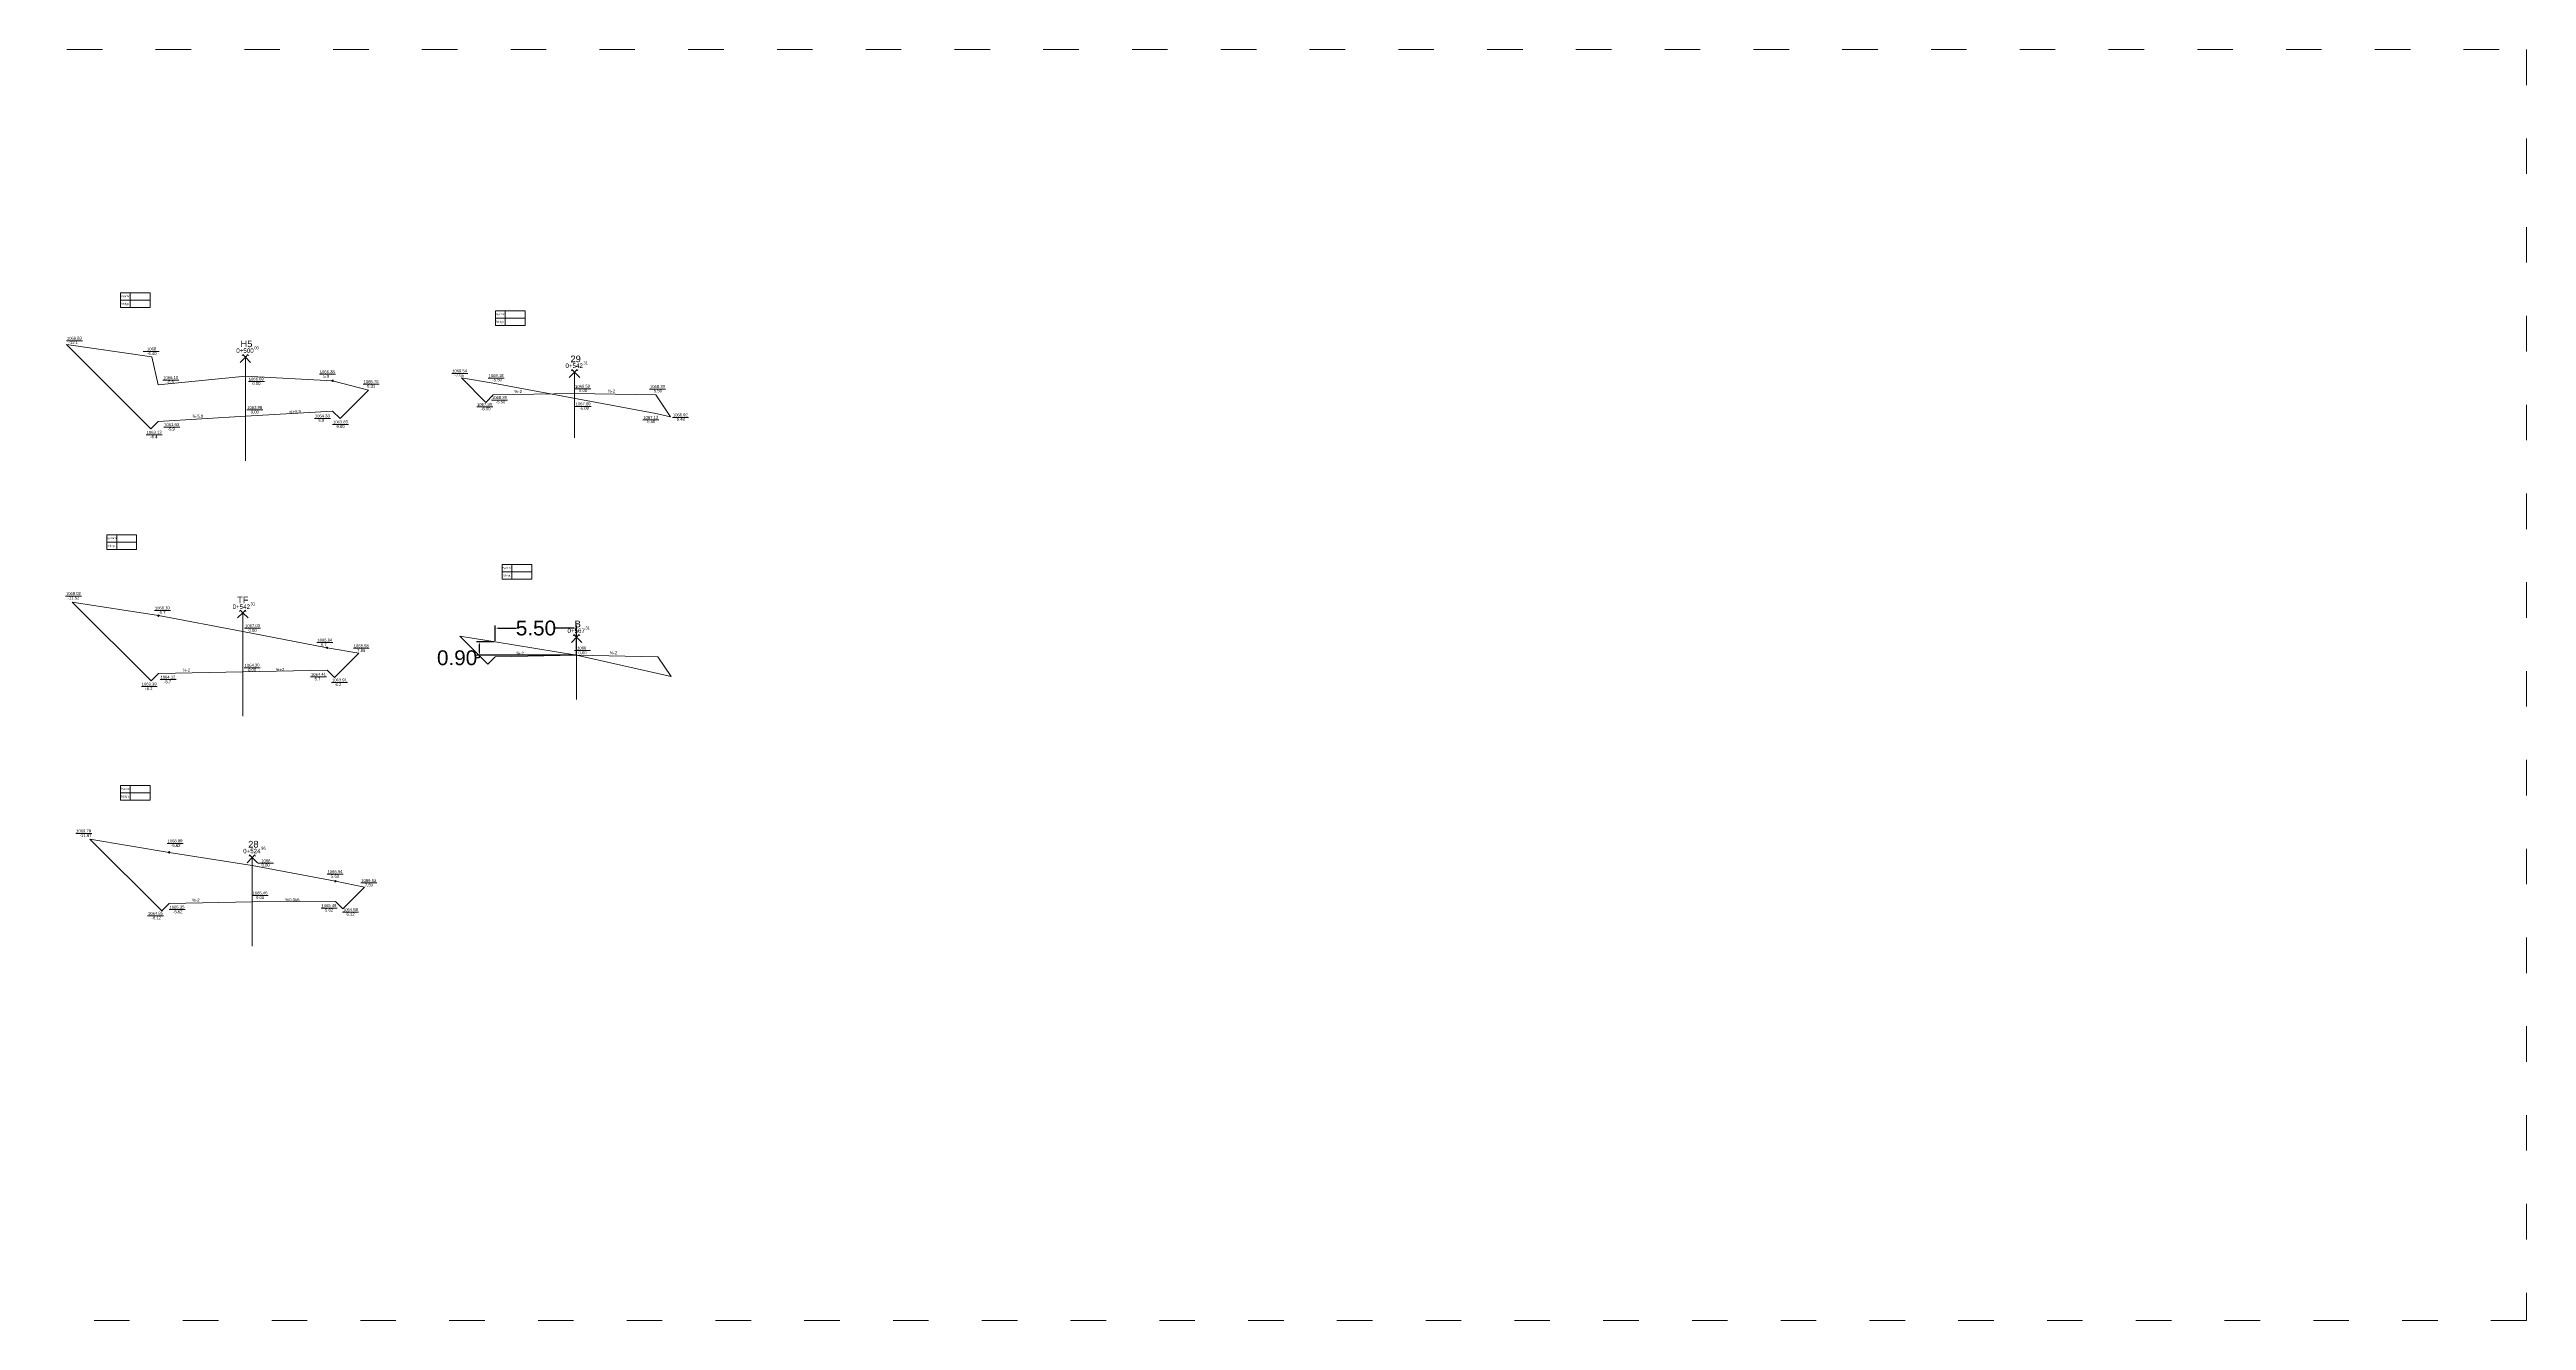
# Model space of a CAD drawing. Header units: millimetres. Extents: x 19067981 to 38137102, y 2652003 to 2652615.
# Drawn here: x 19068999.9 to 19069167.3, y 2652317.8 to 2652403.7 of the extents above; entities that cross this region are included whole.
import ezdxf

# ---------------------------------------------------------------- set-up
doc = ezdxf.new("R2010")
doc.units = ezdxf.units.MM
doc.linetypes.add('ACAD_ISO03W100', pattern=[30, 12, -18])
doc.layers.add('D.K Kesit No', color=93, linetype='Continuous', lineweight=9)
doc.layers.add('dever 1', color=242, linetype='Continuous')
doc.styles.get("Standard").update_dxf_attribs({"font": 'arial.ttf'})
doc.dimstyles.get("Standard").update_dxf_attribs({"dimtxt": 1, "dimasz": 0.18, "dimexe": 0.18, "dimexo": 0.0625, "dimgap": 0.025, "dimtad": 0, "dimtih": 1, "dimtoh": 1, "dimzin": 0, "dimdsep": 46, "dimtxsty": 'Standard', "dimcen": 0.09, "dimadec": 0, "dimazin": 0, "dimtfac": 1, "dimtofl": 0, "dimtmove": 0, "dimatfit": 3, "dimfxl": 1, "dimtolj": 1, "dimtzin": 0, "dimarcsym": 0})

# ---------------------------------------------------------------- blocks, each defined once
blk = doc.blocks.new('*D58')
at = {"layer": 'D.K Kesit No', "color": 0, "lineweight": -2, "ltscale": 0.2, "transparency": 16777216}
for p, q in [((19069029.99, 2652363.71), (19069029.99, 2652364.75)), ((19069030.17, 2652364.57), (19069031.42, 2652364.57)), ((19069035.31, 2652364.57), (19069034.06, 2652364.57)), ((19069035.49, 2652362.81), (19069035.49, 2652364.75))]:
    blk.add_line(p, q, dxfattribs=at)
at = {"layer": 'D.K Kesit No', "color": 0, "lineweight": 20, "ltscale": 0.2, "transparency": 16777216}
for points in [[(19069030.17, 2652364.6), (19069030.17, 2652364.54), (19069029.99, 2652364.57)], [(19069035.31, 2652364.6), (19069035.31, 2652364.54), (19069035.49, 2652364.57)]]:
    blk.add_solid(points, dxfattribs=at)
at = {"layer": 'Defpoints', "color": 0, "lineweight": 20, "ltscale": 0.2, "transparency": 16777216}
for p in [(19069029.99, 2652364.57), (19069029.99, 2652363.64), (19069035.49, 2652362.74)]:
    blk.add_point(p, dxfattribs=at)
at = {"layer": 'D.K Kesit No', "color": 0, "lineweight": 20, "ltscale": 0.2, "transparency": 16777216, "insert": (19069032.74, 2652364.57), "char_height": 1, "attachment_point": 5}
blk.add_mtext('\\A1;5.50', dxfattribs=at)
blk = doc.blocks.new('*D59')
at = {"layer": 'D.K Kesit No', "color": 0, "lineweight": -2, "ltscale": 0.2, "transparency": 16777216}
for p, q in [((19069029.92, 2652363.64), (19069028.73, 2652363.64)), ((19069028.91, 2652363.46), (19069028.91, 2652362.92)), ((19069035.42, 2652362.74), (19069028.73, 2652362.74)), ((19069028.91, 2652362.56), (19069028.73, 2652362.56)), ((19069028.91, 2652362.74), (19069028.91, 2652362.56))]:
    blk.add_line(p, q, dxfattribs=at)
at = {"layer": 'D.K Kesit No', "color": 0, "lineweight": 20, "ltscale": 0.2, "transparency": 16777216}
for points in [[(19069028.88, 2652363.46), (19069028.94, 2652363.46), (19069028.91, 2652363.64)], [(19069028.88, 2652362.92), (19069028.94, 2652362.92), (19069028.91, 2652362.74)]]:
    blk.add_solid(points, dxfattribs=at)
at = {"layer": 'Defpoints', "color": 0, "lineweight": 20, "ltscale": 0.2, "transparency": 16777216}
for p in [(19069029.99, 2652363.64), (19069028.91, 2652362.74), (19069035.49, 2652362.74)]:
    blk.add_point(p, dxfattribs=at)
at = {"layer": 'D.K Kesit No', "color": 0, "lineweight": 20, "ltscale": 0.2, "transparency": 16777216, "insert": (19069027.41, 2652362.56), "char_height": 1, "attachment_point": 5}
blk.add_mtext('\\A1;0.90', dxfattribs=at)

msp = doc.modelspace()

# ---------------------------------------------------------------- linework, layer by layer
at = {"layer": 'D.K Kesit No', "color": 0, "ltscale": 0.2}
for p, q in [((19069004.661, 2652386.225), (19069004.661, 2652387.225)), ((19069004.661, 2652387.225), (19069006.661, 2652387.225)), ((19069006.661, 2652386.725), (19069004.661, 2652386.725)), ((19069005.321, 2652387.225), (19069005.321, 2652386.225)), ((19069006.661, 2652387.225), (19069006.661, 2652386.225)), ((19069006.661, 2652386.225), (19069004.661, 2652386.225)), ((19069030.001, 2652385.012), (19069030.001, 2652386.012)), ((19069030.001, 2652386.012), (19069032.001, 2652386.012)), ((19069032.001, 2652385.512), (19069030.001, 2652385.512)), ((19069032.001, 2652385.012), (19069030.001, 2652385.012)), ((19069030.661, 2652386.012), (19069030.661, 2652385.012)), ((19069032.001, 2652386.012), (19069032.001, 2652385.012)), ((19069013.1, 2652382.881), (19069012.746, 2652382.527)), ((19069012.923, 2652383.058), (19069012.885, 2652382.965)), ((19069013.1, 2652382.881), (19069012.923, 2652383.058)), ((19069013.1, 2652382.881), (19069013.276, 2652383.058)), ((19069013.1, 2652382.881), (19069013.453, 2652382.527)), ((19069013.276, 2652383.058), (19069013.315, 2652382.965)), ((19069035.349, 2652381.863), (19069034.996, 2652381.51)), ((19069035.173, 2652382.04), (19069035.134, 2652381.948)), ((19069035.349, 2652381.863), (19069035.173, 2652382.04)), ((19069035.349, 2652381.863), (19069035.526, 2652382.04)), ((19069035.349, 2652381.863), (19069035.703, 2652381.51)), ((19069035.526, 2652382.04), (19069035.564, 2652381.948)), ((19069003.742, 2652369.873), (19069003.742, 2652370.873)), ((19069003.742, 2652370.873), (19069005.742, 2652370.873)), ((19069005.742, 2652370.373), (19069003.742, 2652370.373)), ((19069004.402, 2652370.873), (19069004.402, 2652369.873)), ((19069005.742, 2652370.873), (19069005.742, 2652369.873)), ((19069005.742, 2652369.873), (19069003.742, 2652369.873)), ((19069030.461, 2652367.869), (19069030.461, 2652368.869)), ((19069030.461, 2652368.869), (19069032.461, 2652368.869)), ((19069032.461, 2652368.369), (19069030.461, 2652368.369)), ((19069031.121, 2652368.869), (19069031.121, 2652367.869)), ((19069032.461, 2652368.869), (19069032.461, 2652367.869)), ((19069032.461, 2652367.869), (19069030.461, 2652367.869)), ((19069012.924, 2652365.61), (19069012.571, 2652365.256)), ((19069012.747, 2652365.786), (19069012.709, 2652365.694)), ((19069012.924, 2652365.61), (19069012.747, 2652365.786)), ((19069012.924, 2652365.61), (19069013.101, 2652365.786)), ((19069012.924, 2652365.61), (19069013.278, 2652365.256)), ((19069013.101, 2652365.786), (19069013.139, 2652365.694)), ((19069035.487, 2652363.953), (19069035.134, 2652363.599)), ((19069035.311, 2652364.129), (19069035.272, 2652364.037)), ((19069035.487, 2652363.953), (19069035.311, 2652364.129)), ((19069035.487, 2652363.953), (19069035.664, 2652364.129)), ((19069035.487, 2652363.953), (19069035.841, 2652363.599)), ((19069035.664, 2652364.129), (19069035.702, 2652364.037)), ((19069004.657, 2652352.943), (19069004.657, 2652353.943)), ((19069004.657, 2652353.943), (19069006.657, 2652353.943)), ((19069006.657, 2652353.443), (19069004.657, 2652353.443)), ((19069005.317, 2652353.943), (19069005.317, 2652352.943)), ((19069006.657, 2652353.943), (19069006.657, 2652352.943)), ((19069006.657, 2652352.943), (19069004.657, 2652352.943)), ((19069013.567, 2652349.068), (19069013.213, 2652348.715)), ((19069013.39, 2652349.245), (19069013.351, 2652349.153)), ((19069013.567, 2652349.068), (19069013.39, 2652349.245)), ((19069013.567, 2652349.068), (19069013.743, 2652349.245)), ((19069013.567, 2652349.068), (19069013.92, 2652348.715)), ((19069013.743, 2652349.245), (19069013.782, 2652349.153))]:
    msp.add_line(p, q, dxfattribs=at)
at = {"layer": 'D.K Kesit No', "color": 1, "lineweight": 0, "ltscale": 0.2}
for p, q in [((19069001.003, 2652383.734), (19069006.703, 2652378.034)), ((19069001.003, 2652383.734), (19069006.774, 2652382.903)), ((19069006.774, 2652382.903), (19069007.203, 2652381.003)), ((19069007.203, 2652381.003), (19069013.1, 2652381.593)), ((19069018.996, 2652381.284), (19069013.1, 2652381.593)), ((19069021.413, 2652380.648), (19069018.996, 2652381.284)), ((19069021.413, 2652380.648), (19069019.496, 2652378.731)), ((19069027.7, 2652381.473), (19069029.849, 2652381.114)), ((19069029.349, 2652379.824), (19069027.7, 2652381.473)), ((19069029.849, 2652380.324), (19069029.349, 2652379.824)), ((19069029.849, 2652381.114), (19069040.849, 2652379.064)), ((19069040.849, 2652380.324), (19069041.829, 2652378.855)), ((19069006.703, 2652378.034), (19069007.203, 2652378.534)), ((19069019.496, 2652378.731), (19069018.996, 2652379.231)), ((19069040.849, 2652379.064), (19069041.829, 2652378.855)), ((19069001.403, 2652366.319), (19069007.224, 2652365.411)), ((19069001.403, 2652366.319), (19069006.724, 2652360.997)), ((19069007.224, 2652365.411), (19069012.924, 2652364.331)), ((19069018.624, 2652363.241), (19069012.924, 2652364.331)), ((19069020.776, 2652362.877), (19069018.624, 2652363.241)), ((19069027.596, 2652364.025), (19069029.987, 2652363.644)), ((19069029.487, 2652362.134), (19069027.596, 2652364.025)), ((19069029.987, 2652363.644), (19069035.487, 2652362.744)), ((19069019.124, 2652361.225), (19069018.624, 2652361.725)), ((19069020.776, 2652362.877), (19069019.124, 2652361.225)), ((19069029.987, 2652362.634), (19069029.487, 2652362.134)), ((19069035.487, 2652362.744), (19069040.987, 2652361.514)), ((19069040.987, 2652362.634), (19069041.872, 2652361.307)), ((19069006.724, 2652360.997), (19069007.224, 2652361.497)), ((19069040.987, 2652361.514), (19069041.872, 2652361.307)), ((19069002.587, 2652350.319), (19069007.947, 2652349.415)), ((19069002.587, 2652350.319), (19069007.449, 2652345.458)), ((19069007.947, 2652349.415), (19069013.567, 2652348.525)), ((19069019.187, 2652347.465), (19069013.567, 2652348.525)), ((19069021.155, 2652347.06), (19069019.187, 2652347.465)), ((19069021.155, 2652347.06), (19069019.685, 2652345.59)), ((19069007.449, 2652345.458), (19069007.949, 2652345.958)), ((19069019.685, 2652345.59), (19069019.185, 2652346.09))]:
    msp.add_line(p, q, dxfattribs=at)
at = {"layer": 'D.K Kesit No', "color": 0, "linetype": 'ACAD_ISO03W100', "lineweight": 15, "ltscale": 0.2}
for p, q in [((19069001.007, 2652383.991), (19069002.084, 2652383.991)), ((19069006.191, 2652383.268), (19069007.269, 2652383.268)), ((19069018.103, 2652381.723), (19069019.181, 2652381.723)), ((19069027.052, 2652381.775), (19069028.129, 2652381.775)), ((19069007.523, 2652381.328), (19069008.6, 2652381.328)), ((19069013.305, 2652381.236), (19069014.383, 2652381.236)), ((19069021.067, 2652381.052), (19069022.145, 2652381.052)), ((19069029.512, 2652381.463), (19069030.589, 2652381.463)), ((19069029.743, 2652379.98), (19069030.821, 2652379.98)), ((19069035.364, 2652380.74), (19069036.441, 2652380.74)), ((19069040.421, 2652380.722), (19069041.498, 2652380.722)), ((19069013.204, 2652379.31), (19069014.281, 2652379.31)), ((19069017.769, 2652378.743), (19069018.847, 2652378.743)), ((19069018.994, 2652378.336), (19069020.072, 2652378.336)), ((19069028.739, 2652379.511), (19069029.816, 2652379.511)), ((19069035.393, 2652379.543), (19069036.47, 2652379.543)), ((19069039.97, 2652378.638), (19069041.047, 2652378.638)), ((19069041.968, 2652378.808), (19069043.046, 2652378.808)), ((19069006.403, 2652377.636), (19069007.481, 2652377.636)), ((19069007.586, 2652378.158), (19069008.664, 2652378.158)), ((19069000.947, 2652366.739), (19069002.024, 2652366.739)), ((19069006.954, 2652365.767), (19069008.031, 2652365.767)), ((19069013.052, 2652364.561), (19069014.129, 2652364.561)), ((19069017.939, 2652363.59), (19069019.017, 2652363.59)), ((19069020.398, 2652363.206), (19069021.476, 2652363.206)), ((19069013.019, 2652361.895), (19069014.096, 2652361.895)), ((19069035.35, 2652363.05), (19069036.427, 2652363.05)), ((19069006.071, 2652360.619), (19069007.149, 2652360.619)), ((19069007.337, 2652361.09), (19069008.415, 2652361.09)), ((19069017.513, 2652361.28), (19069018.59, 2652361.28)), ((19069018.926, 2652360.898), (19069020.004, 2652360.898)), ((19069001.636, 2652350.701), (19069002.714, 2652350.701)), ((19069007.812, 2652350.024), (19069008.889, 2652350.024)), ((19069013.933, 2652348.696), (19069015.01, 2652348.696)), ((19069013.558, 2652346.498), (19069014.636, 2652346.498)), ((19069018.625, 2652347.943), (19069019.702, 2652347.943)), ((19069020.908, 2652347.351), (19069021.986, 2652347.351)), ((19069006.495, 2652345.131), (19069007.572, 2652345.131)), ((19069007.947, 2652345.546), (19069009.024, 2652345.546)), ((19069018.218, 2652345.652), (19069019.295, 2652345.652)), ((19069019.67, 2652345.378), (19069020.747, 2652345.378))]:
    msp.add_line(p, q, dxfattribs=at)
at = {"layer": 'D.K Kesit No', "lineweight": 0, "ltscale": 0.2}
for p, q in [((19069013.1, 2652375.884), (19069013.1, 2652382.881)), ((19069035.349, 2652377.435), (19069035.349, 2652381.863)), ((19069029.849, 2652380.324), (19069035.349, 2652380.434)), ((19069040.849, 2652380.324), (19069035.349, 2652380.434)), ((19069007.203, 2652378.534), (19069013.1, 2652378.883)), ((19069018.996, 2652379.231), (19069013.1, 2652378.883)), ((19069012.924, 2652358.613), (19069012.924, 2652365.61)), ((19069035.487, 2652359.745), (19069035.487, 2652363.953)), ((19069007.224, 2652361.497), (19069012.924, 2652361.611)), ((19069018.624, 2652361.725), (19069012.924, 2652361.611)), ((19069029.987, 2652362.634), (19069035.487, 2652362.744)), ((19069040.987, 2652362.634), (19069035.487, 2652362.744)), ((19069013.567, 2652343.072), (19069013.567, 2652349.068)), ((19069007.949, 2652345.958), (19069013.567, 2652346.07)), ((19069019.185, 2652346.09), (19069013.567, 2652346.07))]:
    msp.add_line(p, q, dxfattribs=at)
at = {"layer": 'D.K Kesit No', "color": 1, "lineweight": 0, "ltscale": 0.2}
for centre in [(19069018.996, 2652381.284), (19069018.624, 2652363.241), (19069007.947, 2652349.415), (19069019.187, 2652347.465)]:
    msp.add_circle(centre, 0.05, dxfattribs=at)
at = {"layer": 'D.K Kesit No', "color": 0, "ltscale": 0.2}
msp.add_circle((19069007.224, 2652365.411), 0.05, dxfattribs=at)
at = {"layer": 'dever 1', "linetype": 'ACAD_ISO03W100', "lineweight": 0, "ltscale": 0.2}
msp.add_lwpolyline([(19068449.034, 2652403.664), (19069167.279, 2652403.664), (19069167.279, 2652317.787), (19068449.034, 2652317.787), (19068449.034, 2652403.664)], dxfattribs=at)

# ---------------------------------------------------------------- texts
at = {"color": 1, "lineweight": 5, "char_height": 0.2, "width": 0.87201, "attachment_point": 1, "rotation": 1.14576}
for s, insert in [('{\\C0;1068.83}', (19069001.029, 2652384.247)), ('{\\C0;   1068}', (19069006.214, 2652383.524)), ('{\\C0;1066.38}', (19069018.126, 2652381.979)), ('{\\C0;1069.54}', (19069027.073, 2652382.036)), ('{\\C0;1069.18}', (19069029.533, 2652381.724)), ('{\\C0;1066.10}', (19069007.545, 2652381.584)), ('{\\C0;1066.69}', (19069013.327, 2652381.491)), ('{\\C0;1065.75}', (19069021.089, 2652381.308)), ('{\\C0;1068.39}', (19069029.764, 2652380.241)), ('{\\C0;1068.50}', (19069035.384, 2652381.001)), ('{\\C0;1068.39}', (19069040.442, 2652380.982)), ('{\\C0;1063.63}', (19069007.609, 2652378.414)), ('{\\C0;1063.98}', (19069013.226, 2652379.566)), ('{\\C0;1064.33}', (19069017.792, 2652378.999)), ('{\\C0;1063.83}', (19069019.017, 2652378.591)), ('{\\C0;1067.89}', (19069028.76, 2652379.771)), ('{\\C0;1067.89}', (19069035.414, 2652379.804)), ('{\\C0;1067.13}', (19069039.991, 2652378.899)), ('{\\C0;1066.92}', (19069041.989, 2652379.069)), ('{\\C0;1063.13}', (19069006.425, 2652377.891)), ('{\\C0;1069.02}', (19069000.969, 2652366.995)), ('{\\C0;1068.10}', (19069006.976, 2652366.023)), ('{\\C0;1067.03}', (19069013.074, 2652364.817)), ('{\\C0;1065.94}', (19069017.962, 2652363.846)), ('{\\C0;1065.58}', (19069020.421, 2652363.462)), ('{\\C0;1068}', (19069035.522, 2652363.311)), ('{\\C0;1064.30}', (19069013.041, 2652362.151)), ('{\\C0;1064.41}', (19069017.535, 2652361.536)), ('{\\C0;1063.39}', (19069006.093, 2652360.875)), ('{\\C0;1064.12}', (19069007.359, 2652361.345)), ('{\\C0;1063.91}', (19069018.949, 2652361.154)), ('{\\C0;1069.79}', (19069001.659, 2652350.956)), ('{\\C0;1068.89}', (19069007.834, 2652350.28)), ('{\\C0;1068}', (19069014.169, 2652348.94)), ('{\\C0;1066.94}', (19069018.647, 2652348.199)), ('{\\C0;1065.46}', (19069013.581, 2652346.754)), ('{\\C0;1066.53}', (19069020.931, 2652347.607)), ('{\\C0;1064.85}', (19069006.517, 2652345.386)), ('{\\C0;1065.35}', (19069007.969, 2652345.802)), ('{\\C0;1065.48}', (19069018.24, 2652345.908)), ('{\\C0;1064.98}', (19069019.692, 2652345.634))]:
    msp.add_mtext(s, dxfattribs=dict(at, insert=insert))
at = {"color": 7, "lineweight": 20, "width": 16.65294, "attachment_point": 5}
for s, insert, char_height in [('0+500', (19069013.074, 2652383.316), 0.3), ('H5', (19069013.174, 2652383.776), 0.45), ('00', (19069013.851, 2652383.51), 0.2), ('0+542', (19069035.324, 2652382.299), 0.3), ('29', (19069035.424, 2652382.759), 0.45), ('31', (19069036.101, 2652382.492), 0.2), ('TF', (19069012.925, 2652366.476), 0.45), ('0+542', (19069012.825, 2652366.016), 0.3), ('31', (19069013.602, 2652366.21), 0.2), ('B', (19069035.562, 2652364.848), 0.45), ('0+567', (19069035.462, 2652364.388), 0.3), ('31', (19069036.239, 2652364.581), 0.2), ('28', (19069013.641, 2652349.964), 0.45), ('0+524', (19069013.541, 2652349.504), 0.3), ('96', (19069014.318, 2652349.697), 0.2)]:
    msp.add_mtext(s, dxfattribs=dict(at, insert=insert, char_height=char_height))
at = {"layer": 'D.K Kesit No', "color": 0, "lineweight": 0, "ltscale": 0.2, "char_height": 0.1296, "attachment_point": 1}
for s, insert in [('Syarma ', (19069004.682, 2652387.063)), ('Sdolgu ', (19069004.685, 2652386.548)), ('Syarma ', (19069030.023, 2652385.85)), ('Sdolgu ', (19069030.026, 2652385.335)), ('Syarma ', (19069003.764, 2652370.711)), ('Sdolgu ', (19069003.767, 2652370.197)), ('Syarma ', (19069030.483, 2652368.707)), ('Sdolgu ', (19069030.486, 2652368.193)), ('Syarma ', (19069004.679, 2652353.781)), ('Sdolgu ', (19069004.682, 2652353.267))]:
    msp.add_mtext_dynamic_manual_height_columns(s, width=2.66636, gutter_width=1.006, heights=[0], dxfattribs=dict(at, insert=insert))
at = {"layer": 'D.K Kesit No', "color": 0, "linetype": 'ACAD_ISO03W100', "ltscale": 0.2, "char_height": 0.2013, "attachment_point": 1}
for s, width, insert in [('-12.1', 0.48464, (19069001.145, 2652383.964)), ('-6.40', 0.48464, (19069006.455, 2652383.228)), ('5.9', 0.48464, (19069018.367, 2652381.684)), ('-7.65', 0.48464, (19069027.233, 2652381.753)), ('-5.9', 0.48464, (19069007.786, 2652381.289)), ('0.00', 0.48464, (19069013.569, 2652381.196)), ('8.31', 0.56607, (19069021.331, 2652381.012)), ('-5.50', 0.48464, (19069029.799, 2652381.446)), ('-5.50', 0.48464, (19069030.031, 2652379.963)), ('0.00', 0.48464, (19069035.651, 2652380.723)), ('5.50', 0.48464, (19069040.709, 2652380.705)), ('0.00', 0.48464, (19069013.467, 2652379.27)), ('5.9', 0.48464, (19069018.033, 2652378.704)), ('6.00', 0.48464, (19069019.258, 2652378.296)), ('-6.00', 0.48464, (19069029.026, 2652379.493)), ('-6.00', 0.48464, (19069035.681, 2652379.526)), ('5.50', 0.48464, (19069040.258, 2652378.621)), ('6.48', 0.48464, (19069042.256, 2652378.791)), ('-6.4', 0.48464, (19069006.667, 2652377.596)), ('-5.9', 0.48464, (19069007.85, 2652378.119)), ('-11.52', 0.48464, (19069001.082, 2652366.715)), ('-5.7', 0.48464, (19069007.217, 2652365.727)), ('0.00', 0.48464, (19069013.316, 2652364.521)), ('5.7', 0.48464, (19069018.203, 2652363.551)), ('0.00', 0.48464, (19069013.282, 2652361.856)), ('7.85', 0.48464, (19069020.662, 2652363.167)), ('0.00', 0.48464, (19069035.614, 2652363.01)), ('-6.2', 0.48464, (19069006.335, 2652360.579)), ('-5.7', 0.48464, (19069007.601, 2652361.05)), ('5.7', 0.48464, (19069017.777, 2652361.241)), ('6.2', 0.48464, (19069019.19, 2652360.858)), ('-11.67', 0.48464, (19069001.9, 2652350.661)), ('-5.62', 0.48464, (19069008.075, 2652349.984)), ('0.00', 0.48464, (19069014.196, 2652348.656)), ('5.62', 0.48464, (19069018.889, 2652347.904)), ('7.59', 0.48464, (19069021.172, 2652347.311)), ('-6.12', 0.48464, (19069006.759, 2652345.091)), ('-5.62', 0.48464, (19069008.21, 2652345.506)), ('0.00', 0.48464, (19069013.822, 2652346.458)), ('5.62', 0.48464, (19069018.482, 2652345.613)), ('6.12', 0.48464, (19069019.933, 2652345.339))]:
    msp.add_mtext_dynamic_manual_height_columns(s, width=width, gutter_width=1.006, heights=[0], dxfattribs=dict(at, insert=insert))
at = {"layer": 'D.K Kesit No', "color": 0, "linetype": 'ACAD_ISO03W100', "ltscale": 0.2, "char_height": 0.2013, "width": 0.58936, "attachment_point": 1}
for s, insert in [('%-2', (19069031.288, 2652380.658)), ('%-2', (19069037.591, 2652380.685)), ('%-5.9', (19069009.517, 2652378.989)), ('%-2', (19069008.862, 2652361.836)), ('%+2', (19069015.166, 2652361.863)), ('%-2', (19069031.426, 2652362.968)), ('%-2', (19069037.729, 2652362.995)), ('%-2', (19069009.505, 2652346.295)), ('%0.356', (19069015.809, 2652346.321))]:
    msp.add_mtext(s, dxfattribs=dict(at, insert=insert))
at = {"layer": 'D.K Kesit No', "color": 0, "linetype": 'ACAD_ISO03W100', "ltscale": 0.2, "insert": (19069016.04, 2652379.269), "char_height": 0.2013, "width": 0.58936, "attachment_point": 1, "rotation": 3.28595}
msp.add_mtext('%+5.9', dxfattribs=at)

# ---------------------------------------------------------------- dimensions: what is measured, and where the dimension line sits
at = {"layer": 'D.K Kesit No', "color": 4, "lineweight": 20, "ltscale": 0.2}
dim = msp.add_linear_dim(base=(19069029.987, 2652364.574), p1=(19069035.487, 2652362.744), p2=(19069029.987, 2652363.644), dimstyle='Standard', dxfattribs=at)
dim.commit()
dim.dimension.update_dxf_attribs({"geometry": '*D58', "text_midpoint": (19069032.737, 2652364.574)})
dim = msp.add_linear_dim(base=(19069028.91, 2652362.744), p1=(19069029.987, 2652363.644), p2=(19069035.487, 2652362.744), angle=90, dimstyle='Standard', dxfattribs=at)
dim.commit()
dim.dimension.update_dxf_attribs({"geometry": '*D59', "text_midpoint": (19069027.408, 2652362.564)})

doc.saveas('drawing.dxf')
